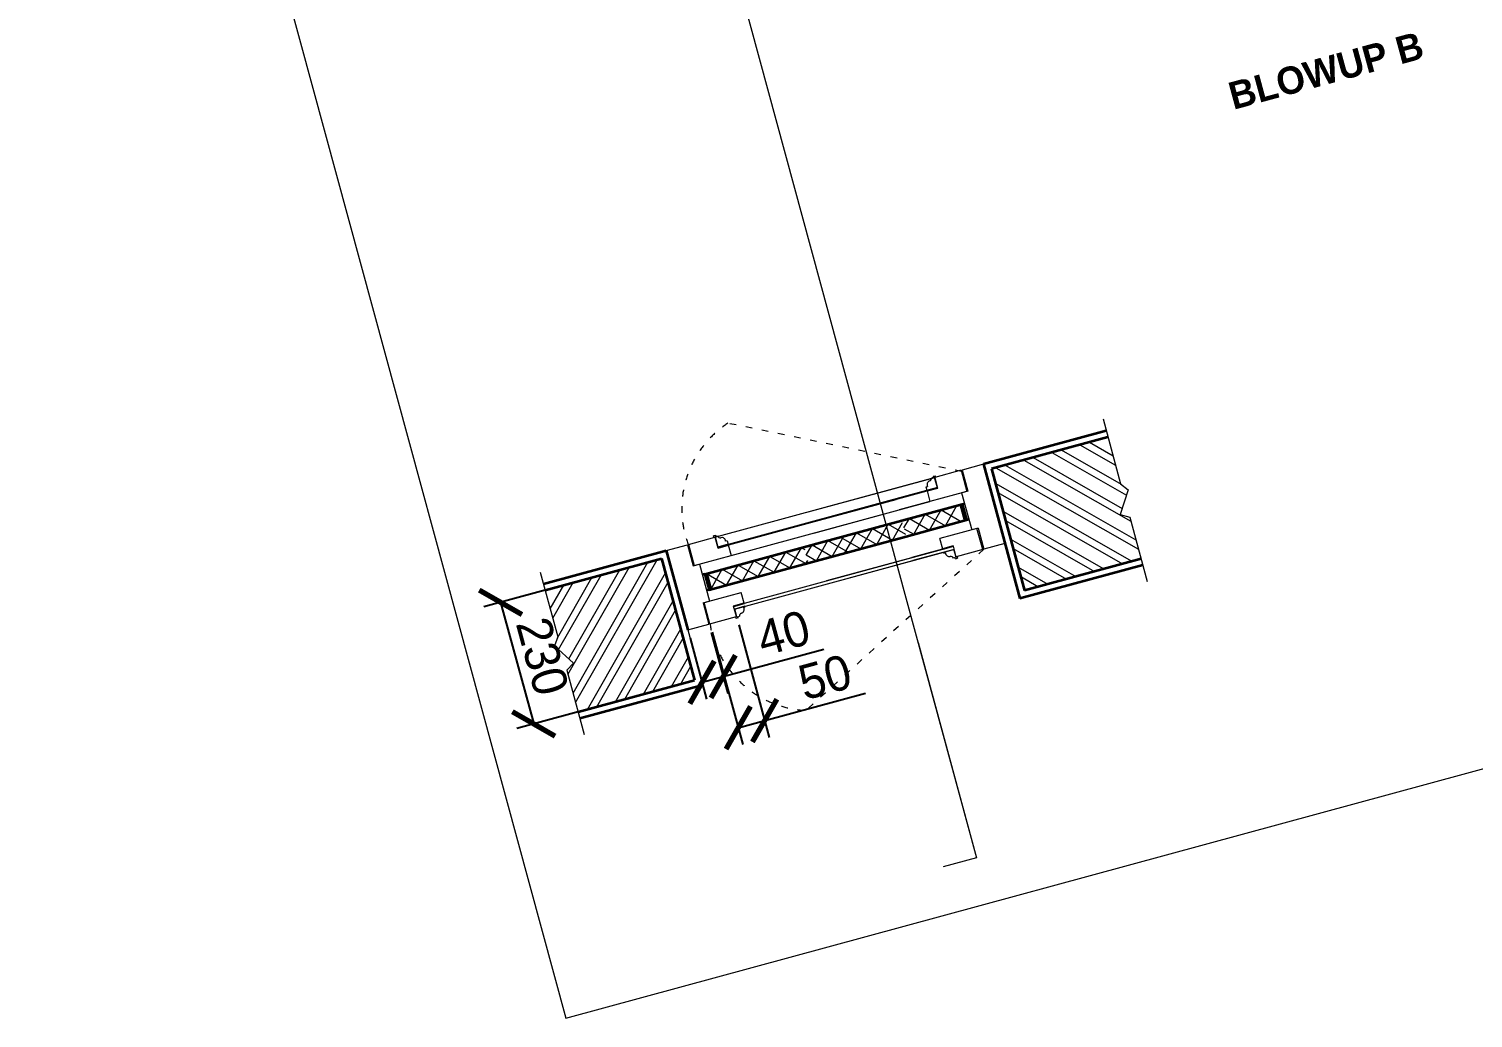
# Model space of a CAD drawing. Header units: millimetres. Extents: x -31731215 to 29997125, y -14487545 to 25622576.
# Drawn here: x 2262676 to 2265312, y -888061 to -886255 of the extents above; entities that cross this region are included whole.
import ezdxf

# ---------------------------------------------------------------- set-up
doc = ezdxf.new("R2010")
doc.units = ezdxf.units.MM
doc.header["$MEASUREMENT"] = 0
doc.linetypes.add('1', pattern=[0])
doc.linetypes.add('ACAD_ISO03W100', pattern=[30, 12, -18])
for name, color, linetype, lineweight in [('DIM', 70, 'Continuous', 9), ('ELE', 245, 'Continuous', 13), ('ele2', 63, 'Continuous', 35), ('glass', 160, 'Continuous', 13), ('HAT', 8, 'Continuous', 9), ('SECTION', 7, 'Continuous', 35), ('THIN LINES', 54, 'Continuous', 0), ('toilet', 161, 'Continuous', 18), ('WALL', 10, '1', 20)]:
    doc.layers.add(name, color=color, linetype=linetype, lineweight=lineweight)
doc.layers.add('DOOR', color=7, linetype='Continuous')
doc.layers.add('hidden', color=7, linetype='ACAD_ISO03W100', lineweight=9, true_color=0x873171)
doc.dimstyles.new('ISO-25', dxfattribs={"dimtxt": 63.5, "dimasz": 63.5, "dimexe": 31.75, "dimexo": 15.875, "dimgap": 15.875, "dimtad": 1, "dimtxsty": 'Standard', "dimblk1": 'ARCHTICK', "dimblk2": 'ARCHTICK', "dimsah": 1, "dimcen": 63.5, "dimadec": 0, "dimazin": 0, "dimtfac": 1, "dimtmove": 0, "dimatfit": 3, "dimfxl": 25.4, "dimarcsym": 0})

# ---------------------------------------------------------------- blocks, each defined once
blk = doc.blocks.new('_ArchTick')
at = {"color": 0, "linetype": 'ByBlock', "const_width": 0.15}
blk.add_lwpolyline([(-0.5, -0.5), (0.5, 0.5)], dxfattribs=at)
blk = doc.blocks.new('*D615')
at = {"layer": 'Defpoints', "color": 0, "transparency": 16777216}
for p in [(2263830.9, -887222, 0), (2263891.2, -887444, 0), (2263597.4, -887523.8)]:
    blk.add_point(p, dxfattribs=at)
at = {"layer": 'THIN LINES', "color": 0, "lineweight": -2, "transparency": 16777216}
for p, q in [((2263815.5, -887226.2), (2263506.4, -887310.2)), ((2263537, -887301.9), (2263597.4, -887523.8)), ((2263875.9, -887448.1), (2263566.7, -887532.2))]:
    blk.add_line(p, q, dxfattribs=at)
at = {"layer": 'THIN LINES', "color": 0, "lineweight": -2, "transparency": 16777216, "xscale": 63.50000000000001, "yscale": 63.50000000000001, "zscale": 63.50000000000001}
for p, rotation in [((2263537, -887301.9), 105.2086876162067), ((2263597.4, -887523.8), 285.2086876162067)]:
    blk.add_blockref('_ArchTick', p, dxfattribs=dict(at, rotation=rotation))
at = {"layer": 'THIN LINES', "color": 0, "transparency": 16777216, "insert": (2263613.1, -887400.4), "char_height": 63.5, "attachment_point": 5, "rotation": 285.2087}
blk.add_mtext('230', dxfattribs=at)
blk = doc.blocks.new('*D616')
at = {"layer": 'Defpoints', "color": 0, "transparency": 16777216}
for p in [(2263919.2, -887341, 0), (2263967.4, -887327.9, 0), (2264019, -887517.7)]:
    blk.add_point(p, dxfattribs=at)
at = {"layer": 'THIN LINES', "color": 0, "lineweight": -2, "transparency": 16777216}
for p, q in [((2263971.6, -887343.2), (2264027.3, -887548.4)), ((2263923.3, -887356.3), (2263979.1, -887561.5)), ((2264019, -887517.7), (2264202.8, -887467.8)), ((2263970.8, -887530.8), (2264019, -887517.7))]:
    blk.add_line(p, q, dxfattribs=at)
at = {"layer": 'THIN LINES', "color": 0, "lineweight": -2, "transparency": 16777216, "xscale": 63.50000000000001, "yscale": 63.50000000000001, "zscale": 63.50000000000001}
for p, rotation in [((2264019, -887517.7), 15.20868761626985), ((2263970.8, -887530.8), 195.2086876162699)]:
    blk.add_blockref('_ArchTick', p, dxfattribs=dict(at, rotation=rotation))
at = {"layer": 'THIN LINES', "color": 0, "transparency": 16777216, "insert": (2264129.1, -887438.5), "char_height": 63.5, "attachment_point": 5, "rotation": 15.2087}
blk.add_mtext('50', dxfattribs=at)
blk = doc.blocks.new('*D617')
at = {"layer": 'Defpoints', "color": 0, "transparency": 16777216}
for p in [(2263917.2, -887341.5, 0), (2263878.6, -887352, 0), (2263943.3, -887437.4)]:
    blk.add_point(p, dxfattribs=at)
at = {"layer": 'THIN LINES', "color": 0, "lineweight": -2, "transparency": 16777216}
for p, q in [((2263882.8, -887367.3), (2263913, -887478.5)), ((2263921.4, -887356.9), (2263951.6, -887468)), ((2263943.3, -887437.4), (2264127.1, -887387.4)), ((2263904.7, -887447.9), (2263943.3, -887437.4))]:
    blk.add_line(p, q, dxfattribs=at)
at = {"layer": 'THIN LINES', "color": 0, "lineweight": -2, "transparency": 16777216, "xscale": 63.50000000000001, "yscale": 63.50000000000001, "zscale": 63.50000000000001}
for p, rotation in [((2263904.7, -887447.9), 195.2086876160446), ((2263943.3, -887437.4), 15.20868761604458)]:
    blk.add_blockref('_ArchTick', p, dxfattribs=dict(at, rotation=rotation))
at = {"layer": 'THIN LINES', "color": 0, "transparency": 16777216, "insert": (2264053.3, -887358.1), "char_height": 63.5, "attachment_point": 5, "rotation": 15.2087}
blk.add_mtext('40', dxfattribs=at)

msp = doc.modelspace()

# ---------------------------------------------------------------- hatches: boundary and pattern name
at = {"layer": 'HAT'}
h = msp.add_hatch(dxfattribs=at)
h.set_pattern_fill('ANSI32', color=256, scale=100, angle=15.208688, style=0)
h.set_pattern_definition([(150.2087, (2272599.813, -886440.94), (18.63159, 32.54403), []), (150.2087, (2272582.754, -886445.58), (18.63159, 32.54403), [])])
h.paths.add_polyline_path([(2264432.999, -887058.315), (2264645.745, -887000.478), (2264668.812, -887085.328), (2264682.598, -887096.765), (2264667.996, -887141.403), (2264685.447, -887146.518), (2264706.082, -887222.423), (2264493.336, -887280.259)])
h = msp.add_hatch(dxfattribs=at)
h.set_pattern_fill('ANSI32', color=256, scale=100, angle=15.208688, style=0)
h.set_pattern_definition([(60.2087, (2256475.544, -890824.433), (-32.54403, 18.63159), []), (60.2087, (2256492.603, -890819.795), (-32.54403, 18.63159), [])])
h.paths.add_polyline_path([(2263830.853, -887222.012), (2263618.107, -887279.848), (2263641.174, -887364.698), (2263635.076, -887381.541), (2263670.268, -887412.643), (2263657.809, -887425.888), (2263678.444, -887501.793), (2263891.19, -887443.957)])

# ---------------------------------------------------------------- linework, layer by layer
at = {"layer": 'DIM', "linetype": 'Continuous', "ltscale": 20}
for p, q in [((2264636.691, -886967.174, 0), (2264668.812, -887085.328, 0)), ((2264668.812, -887085.328, 0), (2264682.598, -887096.765, 0)), ((2264682.598, -887096.765, 0), (2264667.996, -887141.403, 0)), ((2264667.996, -887141.403, 0), (2264685.447, -887146.518, 0)), ((2264685.447, -887146.518, 0), (2264717.304, -887263.701, 0)), ((2263609.053, -887246.544, 0), (2263641.174, -887364.698, 0)), ((2263641.174, -887364.698, 0), (2263635.076, -887381.541, 0)), ((2263635.076, -887381.541, 0), (2263670.268, -887412.643, 0)), ((2263670.268, -887412.643, 0), (2263657.809, -887425.888, 0)), ((2263657.809, -887425.888, 0), (2263689.666, -887543.071, 0))]:
    msp.add_line(p, q, dxfattribs=at)
at = {"layer": 'DOOR', "linetype": 'Continuous'}
for p, q in [((2264334.74, -887093.317, 0), (2264315.44, -887098.564, 0)), ((2263933.309, -887202.449, 0), (2263952.609, -887197.202, 0)), ((2264363.597, -887199.465, 0), (2264344.297, -887204.711, 0)), ((2263962.166, -887308.596, 0), (2263981.466, -887303.35, 0))]:
    msp.add_line(p, q, dxfattribs=at)
at = {"layer": 'ELE'}
for p, q in [((2264377.742, -887060.901, 0), (2264329.493, -887074.018, 0)), ((2264377.742, -887060.901, 0), (2264388.235, -887099.5, 0)), ((2264418.271, -887049.883, 0), (2264379.672, -887060.376, 0)), ((2264379.672, -887060.376, 0), (2264390.165, -887098.975, 0)), ((2264418.271, -887049.883, 0), (2264457.621, -887194.629, 0)), ((2264329.493, -887074.018, 0), (2264334.74, -887093.317, 0)), ((2264315.44, -887098.564, 0), (2264334.74, -887093.317, 0)), ((2264315.44, -887098.564, 0), (2264320.687, -887117.864, 0)), ((2264388.235, -887099.5, 0), (2264320.687, -887117.864, 0)), ((2264390.165, -887098.975, 0), (2264378.585, -887102.123, 0)), ((2264378.585, -887102.123, 0), (2264396.949, -887169.672, 0)), ((2264406.599, -887167.048, 0), (2264339.05, -887185.412, 0)), ((2264408.529, -887166.524, 0), (2264396.949, -887169.672, 0)), ((2264417.092, -887205.648, 0), (2264406.599, -887167.048, 0)), ((2264408.529, -887166.524, 0), (2264419.022, -887205.123, 0)), ((2263879.814, -887196.266, 0), (2263928.063, -887183.149, 0)), ((2263928.063, -887183.149, 0), (2263933.309, -887202.449, 0)), ((2264344.297, -887204.711, 0), (2264339.05, -887185.412, 0)), ((2263839.285, -887207.284, 0), (2263877.884, -887196.791, 0)), ((2263839.285, -887207.284, 0), (2263905.918, -887452.388, 0)), ((2263877.884, -887196.791, 0), (2263888.377, -887235.39, 0)), ((2263879.814, -887196.266, 0), (2263890.307, -887234.865, 0)), ((2263890.307, -887234.865, 0), (2263957.856, -887216.502, 0)), ((2263933.309, -887202.449, 0), (2263952.609, -887197.202, 0)), ((2263952.609, -887197.202, 0), (2263957.856, -887216.502, 0)), ((2264344.297, -887204.711, 0), (2264363.597, -887199.465, 0)), ((2264368.843, -887218.764, 0), (2264363.597, -887199.465, 0)), ((2264417.092, -887205.648, 0), (2264368.843, -887218.764, 0)), ((2264457.621, -887194.629, 0), (2264419.022, -887205.123, 0)), ((2263888.377, -887235.39, 0), (2263899.957, -887232.242, 0)), ((2263899.957, -887232.242, 0), (2263918.32, -887299.79, 0)), ((2263908.671, -887302.414, 0), (2263976.219, -887284.05, 0)), ((2263981.466, -887303.35, 0), (2263976.219, -887284.05, 0)), ((2263906.741, -887302.938, 0), (2263918.32, -887299.79, 0)), ((2263906.741, -887302.938, 0), (2263917.234, -887341.537, 0)), ((2263919.164, -887341.013, 0), (2263908.671, -887302.414, 0)), ((2263962.166, -887308.596, 0), (2263981.466, -887303.35, 0)), ((2263967.413, -887327.896, 0), (2263962.166, -887308.596, 0)), ((2263878.635, -887352.031, 0), (2263917.234, -887341.537, 0)), ((2263919.164, -887341.013, 0), (2263967.413, -887327.896, 0))]:
    msp.add_line(p, q, dxfattribs=at)
at = {"layer": 'ele2'}
for p, q in [((2264269.567, -887152.487, 0), (2264379.308, -887122.653, 0)), ((2264376.413, -887123.44, 0), (2264384.283, -887152.389, 0)), ((2264379.308, -887122.653, 0), (2264383.832, -887121.423, 0)), ((2264379.308, -887122.653, 0), (2264387.178, -887151.602, 0)), ((2264114.029, -887194.771, 0), (2264269.567, -887152.487, 0)), ((2264277.437, -887181.436, 0), (2264387.178, -887151.602, 0)), ((2264387.178, -887151.602, 0), (2264391.702, -887150.372, 0)), ((2263909.728, -887250.311, 0), (2264134.567, -887189.187, 0)), ((2264121.899, -887223.72, 0), (2264277.437, -887181.436, 0)), ((2263917.598, -887279.261, 0), (2264142.437, -887218.137, 0)), ((2263909.728, -887250.311, 0), (2263905.204, -887251.541, 0)), ((2263909.728, -887250.311, 0), (2263917.598, -887279.261, 0)), ((2263912.623, -887249.524, 0), (2263920.493, -887278.474, 0)), ((2263917.598, -887279.261, 0), (2263913.074, -887280.491, 0))]:
    msp.add_line(p, q, dxfattribs=at)
at = {"layer": 'glass', "linetype": 'Continuous'}
for p, q in [((2263932.981, -887201.243, 0), (2264315.112, -887097.358, 0)), ((2263933.309, -887202.449, 0), (2264315.44, -887098.564, 0)), ((2264103.208, -887154.965, 0), (2264258.745, -887112.682, 0)), ((2264103.536, -887156.172, 0), (2264259.073, -887113.888, 0)), ((2264334.412, -887092.111, 0), (2264258.745, -887112.682, 0)), ((2264334.74, -887093.317, 0), (2264259.073, -887113.888, 0)), ((2263962.166, -887308.596, 0), (2264344.297, -887204.711, 0)), ((2263963.74, -887314.386, 0), (2264345.871, -887210.501, 0)), ((2264363.597, -887199.465, 0), (2264287.93, -887220.035, 0)), ((2264365.171, -887205.255, 0), (2264289.504, -887225.825, 0)), ((2264132.393, -887262.319, 0), (2264287.93, -887220.035, 0)), ((2264133.967, -887268.109, 0), (2264289.504, -887225.825, 0))]:
    msp.add_line(p, q, dxfattribs=at)
at = {"layer": 'HAT', "linetype": 'Continuous'}
for p, q in [((2263928.063, -887183.149, 0), (2264323.92, -887075.533, 0)), ((2264253.826, -887094.588, 0), (2264329.493, -887074.018, 0)), ((2264326.956, -887073.674, 0), (2264323.92, -887074.499, 0)), ((2264326.449, -887071.81, 0), (2264330.367, -887070.745, 0)), ((2264326.449, -887071.81, 0), (2264326.956, -887073.674, 0)), ((2264328.573, -887073.492, 0), (2264330.939, -887072.849, 0)), ((2264328.573, -887073.492, 0), (2264333.688, -887092.308, 0)), ((2264330.939, -887072.849, 0), (2264330.367, -887070.745, 0)), ((2264098.289, -887136.872, 0), (2264253.826, -887094.588, 0)), ((2264313.405, -887091.077, 0), (2264316.227, -887090.31, 0)), ((2264313.405, -887091.077, 0), (2264315.112, -887097.358, 0)), ((2264315.112, -887097.358, 0), (2264333.688, -887092.308, 0)), ((2263957.856, -887216.502, 0), (2264320.687, -887117.864, 0)), ((2264108.783, -887175.471, 0), (2264264.32, -887133.187, 0)), ((2264320.687, -887117.864, 0), (2264264.32, -887133.187, 0)), ((2264319.993, -887169.867, 0), (2264341.072, -887133.047, 0)), ((2264341.072, -887133.047, 0), (2264377.892, -887154.127, 0)), ((2264348.942, -887161.997, 0), (2264370.022, -887125.177, 0)), ((2264194.546, -887203.97, 0), (2264215.625, -887167.151, 0)), ((2264215.625, -887167.151, 0), (2264252.445, -887188.23, 0)), ((2264223.495, -887196.1, 0), (2264244.575, -887159.281, 0)), ((2264244.575, -887159.281, 0), (2264276.361, -887177.479, 0)), ((2264252.445, -887188.23, 0), (2264270.642, -887156.444, 0)), ((2264273.266, -887166.094, 0), (2264283.174, -887148.788, 0)), ((2264283.174, -887148.788, 0), (2264319.993, -887169.867, 0)), ((2264291.044, -887177.737, 0), (2264312.123, -887140.918, 0)), ((2264312.123, -887140.918, 0), (2264348.942, -887161.997, 0)), ((2263929.569, -887179.704, 0), (2263925.652, -887180.769, 0)), ((2263926.224, -887182.873, 0), (2263925.652, -887180.769, 0)), ((2263928.59, -887182.23, 0), (2263926.224, -887182.873, 0)), ((2263928.59, -887182.23, 0), (2263933.705, -887201.046, 0)), ((2263929.569, -887179.704, 0), (2263930.076, -887181.568, 0)), ((2263930.076, -887181.568, 0), (2263933.112, -887180.743, 0)), ((2263950.574, -887189.716, 0), (2263947.751, -887190.483, 0)), ((2263950.574, -887189.716, 0), (2263952.281, -887195.996, 0)), ((2264113.488, -887226.007, 0), (2264134.567, -887189.187, 0)), ((2264134.567, -887189.187, 0), (2264171.387, -887210.267, 0)), ((2264142.437, -887218.137, 0), (2264163.517, -887181.317, 0)), ((2264157.727, -887182.891, 0), (2264194.546, -887203.97, 0)), ((2264165.597, -887211.841, 0), (2264186.676, -887175.021, 0)), ((2264186.676, -887175.021, 0), (2264223.495, -887196.1, 0)), ((2264273.737, -887167.829, 0), (2264291.044, -887177.737, 0)), ((2263952.281, -887195.996, 0), (2263933.705, -887201.046, 0)), ((2264007.341, -887254.864, 0), (2264028.42, -887218.044, 0)), ((2264028.42, -887218.044, 0), (2264065.239, -887239.123, 0)), ((2264036.29, -887246.993, 0), (2264057.369, -887210.174, 0)), ((2264057.369, -887210.174, 0), (2264094.189, -887231.253, 0)), ((2264065.239, -887239.123, 0), (2264086.319, -887202.304, 0)), ((2264086.319, -887202.304, 0), (2264092.107, -887205.618, 0)), ((2264094.731, -887215.268, 0), (2264113.488, -887226.007, 0)), ((2264094.879, -887215.815, 0), (2264105.618, -887197.057, 0)), ((2264105.618, -887197.057, 0), (2264142.437, -887218.137, 0)), ((2264345.871, -887210.501, 0), (2264364.447, -887205.451, 0)), ((2264346.332, -887212.198, 0), (2264345.871, -887210.501, 0)), ((2264346.332, -887212.198, 0), (2264349.155, -887211.431, 0)), ((2264368.316, -887219.683, 0), (2264364.447, -887205.451, 0)), ((2264368.316, -887219.683, 0), (2264370.682, -887219.04, 0)), ((2264370.682, -887219.04, 0), (2264371.254, -887221.144, 0)), ((2263920.493, -887278.474, 0), (2263941.572, -887241.654, 0)), ((2263941.572, -887241.654, 0), (2263978.391, -887262.734, 0)), ((2263949.442, -887270.604, 0), (2263970.521, -887233.784, 0)), ((2263970.521, -887233.784, 0), (2264007.341, -887254.864, 0)), ((2263978.391, -887262.734, 0), (2263999.471, -887225.914, 0)), ((2263999.471, -887225.914, 0), (2264036.29, -887246.993, 0)), ((2264094.189, -887231.253, 0), (2264097.503, -887225.465, 0)), ((2264366.83, -887220.346, 0), (2264363.794, -887221.171, 0)), ((2264367.336, -887222.209, 0), (2264366.83, -887220.346, 0)), ((2264367.336, -887222.209, 0), (2264371.254, -887221.144, 0)), ((2263912.623, -887249.524, 0), (2263949.442, -887270.604, 0)), ((2263983.04, -887309.139, 0), (2263964.464, -887314.189, 0)), ((2263968.333, -887328.422, 0), (2263964.464, -887314.189, 0)), ((2263983.501, -887310.836, 0), (2263980.679, -887311.604, 0)), ((2263983.501, -887310.836, 0), (2263983.04, -887309.139, 0)), ((2263968.333, -887328.422, 0), (2263965.967, -887329.065, 0)), ((2263965.967, -887329.065, 0), (2263966.539, -887331.169, 0)), ((2263970.457, -887330.104, 0), (2263966.539, -887331.169, 0)), ((2263969.95, -887328.24, 0), (2263972.986, -887327.415, 0)), ((2263970.457, -887330.104, 0), (2263969.95, -887328.24, 0))]:
    msp.add_line(p, q, dxfattribs=at)
for centre, radius, start, end in [((2264322.294, -887086.909, 0), 6.955, 106.339041, 209.27322), ((2264318.365, -887075.016, 0), 5.579, 290.709138, 5.322215), ((2263938.165, -887178.376, 0), 5.579, 205.095161, 279.708237), ((2263940.798, -887190.622, 0), 6.955, 1.144155, 104.078334), ((2264356.108, -887211.292, 0), 6.955, 181.144155, 284.078334), ((2264358.741, -887223.537, 0), 5.579, 25.095161, 99.708237), ((2263978.541, -887326.897, 0), 5.579, 110.709138, 185.322215), ((2263974.612, -887315.004, 0), 6.955, 286.339041, 29.27322)]:
    msp.add_arc(centre, radius, start, end, dxfattribs=at)
at = {"layer": 'hidden'}
for p, q in [((2264378.266, -887062.831, 0), (2263951.733, -886975.071, 0)), ((2264419.022, -887205.123, 0), (2264094.224, -887499.21, 0))]:
    msp.add_line(p, q, dxfattribs=at)
for centre, start, end in [((2264054.094, -887130.991, 0), 123.284641, 201.756674), ((2264103.554, -887312.926, 0), 188.660701, 267.132734)]:
    msp.add_arc(centre, 186.517, start, end, dxfattribs=at)
at = {"layer": 'SECTION'}
for p, q in [((2264642.597, -886988.898, 0), (2264418.271, -887049.883, 0)), ((2264645.745, -887000.478, 0), (2264432.999, -887058.315, 0)), ((2264418.271, -887049.883, 0), (2264484.904, -887294.987, 0)), ((2264432.999, -887058.315, 0), (2264493.336, -887280.259, 0)), ((2264432.999, -887058.315, 0), (2264493.336, -887280.259, 0)), ((2263614.959, -887268.269, 0), (2263839.285, -887207.284, 0)), ((2263839.285, -887207.284, 0), (2263878.635, -887352.031, 0)), ((2263618.107, -887279.848, 0), (2263830.853, -887222.012, 0)), ((2263830.853, -887222.012, 0), (2263891.19, -887443.957, 0)), ((2264709.23, -887234.002, 0), (2264484.904, -887294.987, 0)), ((2264706.082, -887222.423, 0), (2264493.336, -887280.259, 0)), ((2263678.444, -887501.793, 0), (2263891.19, -887443.957, 0)), ((2263681.592, -887513.373, 0), (2263905.918, -887452.388, 0))]:
    msp.add_line(p, q, dxfattribs=at)
at = {"layer": 'THIN LINES'}
for p, q in [((2263655.75, -888060.823, 0), (2277035.867, -884423.347, 0)), ((2262675.822, -884456.247, 0), (2263655.75, -888060.823, 0))]:
    msp.add_line(p, q, dxfattribs=at)
at = {"layer": 'WALL'}
for points in [[(2263485.052, -884380.728), (2264405.988, -887768.304)], [(2264299.204, -887375.512), (2264405.988, -887768.304), (2264344.743, -887784.954)]]:
    msp.add_lwpolyline(points, dxfattribs=at)

# ---------------------------------------------------------------- texts
at = {"layer": 'toilet', "insert": (2264874.788, -886403.771), "char_height": 50, "width": 1094.92895, "attachment_point": 7, "rotation": 15.208688}
msp.add_mtext('{\\fStylus BT|b1|i0|c0|p34;BLOWUP B}', dxfattribs=at)

# ---------------------------------------------------------------- dimensions: what is measured, and where the dimension line sits
at = {"layer": 'THIN LINES'}
for p1, p2, distance, picture, middle in [((2263830.853, -887222.012, 0), (2263891.19, -887443.957, 0), -304.503, '*D615', (2263613.14, -887400.372)), ((2263878.635, -887352.031, 0), (2263917.234, -887341.537, 0), -99.299, '*D617', (2264053.342, -887358.085)), ((2263919.164, -887341.013, 0), (2263967.413, -887327.896, 0), -196.723, '*D616', (2264129.079, -887438.455))]:
    dim = msp.add_aligned_dim(p1=p1, p2=p2, distance=distance, dimstyle='ISO-25', dxfattribs=at)
    dim.commit()
    dim.dimension.update_dxf_attribs({"geometry": picture, "text_midpoint": middle})

doc.saveas('drawing.dxf')
